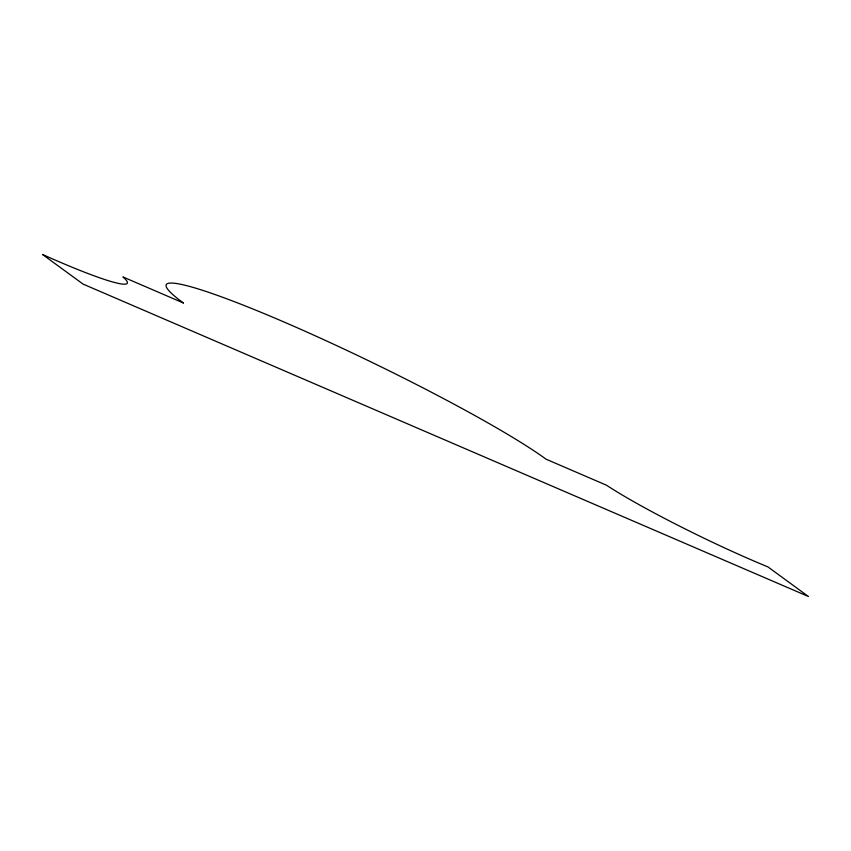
<?xml version="1.0" encoding="UTF-8"?>
<svg xmlns="http://www.w3.org/2000/svg" width="851" height="851" viewBox="0 0 851 851"><rect width="100%" height="100%" fill="white"/><g stroke="black" fill="none" stroke-linecap="round" stroke-linejoin="round"><path stroke-width="1.28" d="M183.369 302.977L122.927 276.937A129.99 11.786 25.9 0 1 42.55 254.481L83.068 284.096L808.45 596.519L767.932 566.904A129.99 11.786 25.9 0 1 606.508 485.219L546.065 459.189A220.59 19.988 25.9 0 0 283.67 321.859A220.59 19.988 25.9 0 0 183.369 302.977"/></g></svg>
